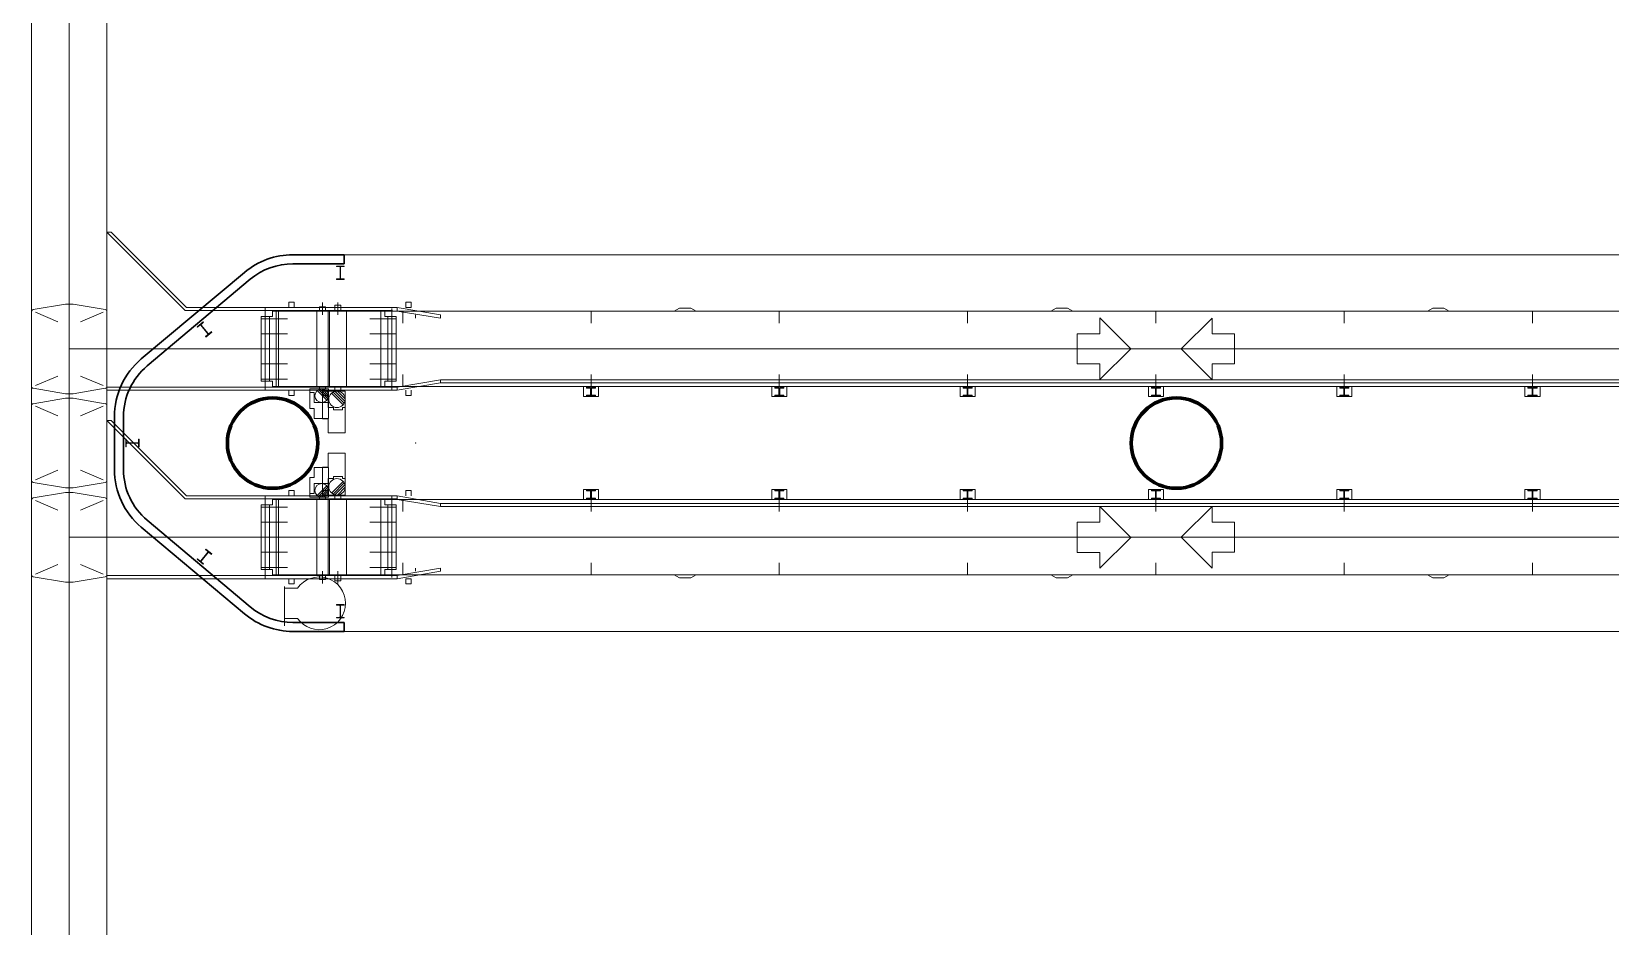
# Model space of a CAD drawing. Header units: metres. Extents: x 1807 to 3745, y 842 to 1968.
# Drawn here: x 3482.8 to 3503.76, y 1541.58 to 1553.46 of the extents above; entities that cross this region are included whole.
import ezdxf

# ---------------------------------------------------------------- set-up
doc = ezdxf.new("R2010")
doc.units = ezdxf.units.M
doc.header["$MEASUREMENT"] = 0
doc.layers.add('Level 1', color=7, linetype='Continuous', lineweight=0)

msp = doc.modelspace()

# ---------------------------------------------------------------- linework, layer by layer
at = {"layer": 'Level 1', "color": 7, "linetype": 'Continuous', "lineweight": 0}
for p, q in [((3482.8, 1576.091), (3482.8, 1451.2)), ((3483.8, 1576.091), (3483.8, 1451.2)), ((3484.84, 1549.76), (3483.8, 1550.8)), ((3483.857, 1550.8), (3483.8, 1550.8)), ((3484.857, 1549.8), (3483.857, 1550.8)), ((3486.27, 1550.5), (3511.63, 1550.5)), ((3484.257, 1549.116), (3485.627, 1550.266)), ((3483.25, 1549.845), (3482.821, 1549.773)), ((3483.35, 1549.845), (3483.25, 1549.845)), ((3483.299, 1549.874), (3483.301, 1549.876)), ((3483.301, 1549.874), (3483.299, 1549.876)), ((3483.35, 1549.845), (3483.779, 1549.773)), ((3485.18, 1549.8), (3484.857, 1549.8)), ((3485.9, 1549.8), (3485.18, 1549.8)), ((3485.9, 1549.8), (3487.654, 1549.8)), ((3485.9, 1548.7), (3485.9, 1549.8)), ((3486.215, 1549.8), (3486.215, 1549.87)), ((3486.215, 1549.87), (3486.285, 1549.87)), ((3486.285, 1549.8), (3486.285, 1549.87)), ((3486.624, 1549.81), (3486.704, 1549.81)), ((3486.624, 1549.81), (3486.624, 1549.76)), ((3486.704, 1549.81), (3486.704, 1549.76)), ((3486.828, 1549.83), (3486.828, 1549.76)), ((3486.828, 1549.83), (3486.908, 1549.83)), ((3486.908, 1549.83), (3486.908, 1549.76)), ((3487.654, 1549.8), (3488.228, 1549.7)), ((3487.654, 1549.8), (3487.654, 1549.75)), ((3487.768, 1549.8), (3487.768, 1549.87)), ((3487.768, 1549.87), (3487.838, 1549.87)), ((3487.768, 1549.8), (3487.838, 1549.8)), ((3487.838, 1549.8), (3487.838, 1549.87)), ((3491.334, 1549.75), (3491.403, 1549.79)), ((3491.553, 1549.79), (3491.403, 1549.79)), ((3491.553, 1549.79), (3491.623, 1549.75)), ((3496.334, 1549.75), (3496.403, 1549.79)), ((3496.553, 1549.79), (3496.403, 1549.79)), ((3496.553, 1549.79), (3496.623, 1549.75)), ((3501.403, 1549.79), (3501.334, 1549.75)), ((3501.403, 1549.79), (3501.553, 1549.79)), ((3501.623, 1549.75), (3501.553, 1549.79)), ((3482.8, 1548.751), (3482.8, 1549.749)), ((3482.85, 1549.738), (3483.15, 1549.611)), ((3483.75, 1549.738), (3483.45, 1549.611)), ((3483.8, 1548.751), (3483.8, 1549.749)), ((3483.8, 1548.751), (3483.8, 1549.749)), ((3485.18, 1549.76), (3484.84, 1549.76)), ((3485.9, 1549.76), (3485.18, 1549.76)), ((3485.847, 1549.68), (3485.847, 1548.82)), ((3485.847, 1549.68), (3485.997, 1549.68)), ((3485.847, 1549.65), (3486.197, 1549.65)), ((3485.9, 1549.76), (3487.59, 1549.76)), ((3485.997, 1549.75), (3486.047, 1549.75)), ((3485.997, 1549.68), (3485.997, 1549.75)), ((3511.853, 1549.75), (3486.047, 1549.75)), ((3486.589, 1549.76), (3486.739, 1549.76)), ((3486.768, 1549.76), (3486.968, 1549.76)), ((3487.639, 1549.65), (3487.289, 1549.65)), ((3487.489, 1549.75), (3487.439, 1549.75)), ((3487.489, 1549.68), (3487.489, 1549.75)), ((3487.639, 1549.68), (3487.489, 1549.68)), ((3487.639, 1548.82), (3487.639, 1549.68)), ((3488.228, 1549.66), (3487.654, 1549.75)), ((3487.728, 1549.75), (3487.728, 1549.59)), ((3487.898, 1549.7), (3487.898, 1549.66)), ((3488.228, 1549.7), (3488.228, 1549.66)), ((3490.228, 1549.75), (3490.228, 1549.59)), ((3492.728, 1549.75), (3492.728, 1549.59)), ((3495.228, 1549.75), (3495.228, 1549.59)), ((3496.984, 1549.662), (3497.394, 1549.252)), ((3496.984, 1549.452), (3496.984, 1549.662)), ((3497.728, 1549.75), (3497.728, 1549.59)), ((3500.228, 1549.75), (3500.228, 1549.59)), ((3502.728, 1549.75), (3502.728, 1549.59)), ((3485.847, 1549.45), (3486.197, 1549.45)), ((3487.639, 1549.45), (3487.289, 1549.45)), ((3496.684, 1549.052), (3496.684, 1549.452)), ((3496.684, 1549.452), (3496.984, 1549.452)), ((3483.299, 1549.251), (3483.301, 1549.249)), ((3483.299, 1549.249), (3483.301, 1549.251)), ((3483.299, 1549.249), (3483.301, 1549.251)), ((3483.301, 1549.249), (3483.299, 1549.251)), ((3485.179, 1549.251), (3485.181, 1549.249)), ((3485.179, 1549.249), (3485.181, 1549.251)), ((3485.847, 1549.25), (3486.197, 1549.25)), ((3487.639, 1549.25), (3487.289, 1549.25)), ((3496.984, 1548.842), (3497.394, 1549.252)), ((3485.847, 1549.05), (3486.197, 1549.05)), ((3487.639, 1549.05), (3487.289, 1549.05)), ((3496.684, 1549.052), (3496.984, 1549.052)), ((3496.984, 1548.842), (3496.984, 1549.052)), ((3483.25, 1548.655), (3482.821, 1548.727)), ((3482.85, 1548.762), (3483.15, 1548.889)), ((3483.35, 1548.655), (3483.779, 1548.727)), ((3483.75, 1548.762), (3483.45, 1548.889)), ((3485.18, 1548.74), (3483.8, 1548.74)), ((3485.9, 1548.74), (3485.18, 1548.74)), ((3485.847, 1548.85), (3486.197, 1548.85)), ((3485.847, 1548.82), (3485.997, 1548.82)), ((3485.9, 1548.74), (3487.654, 1548.74)), ((3485.997, 1548.82), (3485.997, 1548.75)), ((3485.997, 1548.75), (3486.047, 1548.75)), ((3511.853, 1548.75), (3486.047, 1548.75)), ((3486.589, 1548.74), (3486.739, 1548.74)), ((3486.624, 1548.74), (3486.624, 1548.72)), ((3486.704, 1548.74), (3486.704, 1548.72)), ((3486.768, 1548.74), (3486.968, 1548.74)), ((3486.828, 1548.74), (3486.828, 1548.69)), ((3486.908, 1548.74), (3486.908, 1548.69)), ((3487.639, 1548.85), (3487.289, 1548.85)), ((3487.489, 1548.75), (3487.439, 1548.75)), ((3487.639, 1548.82), (3487.489, 1548.82)), ((3487.489, 1548.82), (3487.489, 1548.75)), ((3487.654, 1548.74), (3488.228, 1548.84)), ((3488.228, 1548.8), (3487.654, 1548.7)), ((3487.654, 1548.74), (3487.654, 1548.7)), ((3487.728, 1548.91), (3487.728, 1548.75)), ((3507.818, 1548.84), (3488.228, 1548.84)), ((3488.228, 1548.84), (3488.228, 1548.8)), ((3507.228, 1548.8), (3488.228, 1548.8)), ((3490.128, 1548.616), (3490.128, 1548.75)), ((3490.128, 1548.75), (3490.328, 1548.75)), ((3490.168, 1548.74), (3490.288, 1548.74)), ((3490.168, 1548.74), (3490.168, 1548.73)), ((3490.168, 1548.73), (3490.223, 1548.73)), ((3490.188, 1548.75), (3490.188, 1548.74)), ((3490.223, 1548.73), (3490.223, 1548.636)), ((3490.228, 1548.91), (3490.228, 1548.75)), ((3490.233, 1548.73), (3490.288, 1548.73)), ((3490.233, 1548.73), (3490.233, 1548.636)), ((3490.268, 1548.75), (3490.268, 1548.74)), ((3490.288, 1548.74), (3490.288, 1548.73)), ((3490.328, 1548.616), (3490.328, 1548.75)), ((3492.628, 1548.616), (3492.628, 1548.75)), ((3492.628, 1548.75), (3492.828, 1548.75)), ((3492.668, 1548.74), (3492.788, 1548.74)), ((3492.668, 1548.74), (3492.668, 1548.73)), ((3492.668, 1548.73), (3492.723, 1548.73)), ((3492.688, 1548.75), (3492.688, 1548.74)), ((3492.723, 1548.73), (3492.723, 1548.636)), ((3492.728, 1548.91), (3492.728, 1548.75)), ((3492.733, 1548.73), (3492.788, 1548.73)), ((3492.733, 1548.73), (3492.733, 1548.636)), ((3492.768, 1548.75), (3492.768, 1548.74)), ((3492.788, 1548.74), (3492.788, 1548.73)), ((3492.828, 1548.616), (3492.828, 1548.75)), ((3495.128, 1548.616), (3495.128, 1548.75)), ((3495.128, 1548.75), (3495.328, 1548.75)), ((3495.168, 1548.74), (3495.288, 1548.74)), ((3495.168, 1548.74), (3495.168, 1548.73)), ((3495.168, 1548.73), (3495.223, 1548.73)), ((3495.188, 1548.75), (3495.188, 1548.74)), ((3495.223, 1548.73), (3495.223, 1548.636)), ((3495.228, 1548.91), (3495.228, 1548.75)), ((3495.233, 1548.73), (3495.288, 1548.73)), ((3495.233, 1548.73), (3495.233, 1548.636)), ((3495.268, 1548.75), (3495.268, 1548.74)), ((3495.288, 1548.74), (3495.288, 1548.73)), ((3495.328, 1548.616), (3495.328, 1548.75)), ((3497.628, 1548.616), (3497.628, 1548.75)), ((3497.628, 1548.75), (3497.828, 1548.75)), ((3497.668, 1548.74), (3497.788, 1548.74)), ((3497.668, 1548.74), (3497.668, 1548.73)), ((3497.668, 1548.73), (3497.723, 1548.73)), ((3497.688, 1548.75), (3497.688, 1548.74)), ((3497.723, 1548.73), (3497.723, 1548.636)), ((3497.728, 1548.91), (3497.728, 1548.75)), ((3497.733, 1548.73), (3497.788, 1548.73)), ((3497.733, 1548.73), (3497.733, 1548.636)), ((3497.768, 1548.75), (3497.768, 1548.74)), ((3497.788, 1548.74), (3497.788, 1548.73)), ((3497.828, 1548.616), (3497.828, 1548.75)), ((3500.128, 1548.616), (3500.128, 1548.75)), ((3500.128, 1548.75), (3500.328, 1548.75)), ((3500.168, 1548.74), (3500.288, 1548.74)), ((3500.168, 1548.74), (3500.168, 1548.73)), ((3500.168, 1548.73), (3500.223, 1548.73)), ((3500.188, 1548.75), (3500.188, 1548.74)), ((3500.223, 1548.73), (3500.223, 1548.636)), ((3500.228, 1548.91), (3500.228, 1548.75)), ((3500.233, 1548.73), (3500.288, 1548.73)), ((3500.233, 1548.73), (3500.233, 1548.636)), ((3500.268, 1548.75), (3500.268, 1548.74)), ((3500.288, 1548.74), (3500.288, 1548.73)), ((3500.328, 1548.616), (3500.328, 1548.75)), ((3502.628, 1548.616), (3502.628, 1548.75)), ((3502.628, 1548.75), (3502.828, 1548.75)), ((3502.668, 1548.74), (3502.788, 1548.74)), ((3502.668, 1548.74), (3502.668, 1548.73)), ((3502.668, 1548.73), (3502.723, 1548.73)), ((3502.688, 1548.75), (3502.688, 1548.74)), ((3502.723, 1548.73), (3502.723, 1548.636)), ((3502.728, 1548.91), (3502.728, 1548.75)), ((3502.733, 1548.73), (3502.788, 1548.73)), ((3502.733, 1548.73), (3502.733, 1548.636)), ((3502.768, 1548.75), (3502.768, 1548.74)), ((3502.788, 1548.74), (3502.788, 1548.73)), ((3502.828, 1548.616), (3502.828, 1548.75)), ((3483.25, 1548.595), (3482.821, 1548.523)), ((3483.35, 1548.655), (3483.25, 1548.655)), ((3483.35, 1548.595), (3483.25, 1548.595)), ((3483.299, 1548.624), (3483.301, 1548.626)), ((3483.301, 1548.624), (3483.299, 1548.626)), ((3483.35, 1548.595), (3483.779, 1548.523)), ((3485.18, 1548.7), (3483.8, 1548.7)), ((3485.9, 1548.7), (3485.18, 1548.7)), ((3485.9, 1548.7), (3487.654, 1548.7)), ((3486.215, 1548.7), (3486.215, 1548.63)), ((3486.215, 1548.63), (3486.285, 1548.63)), ((3486.285, 1548.7), (3486.285, 1548.63)), ((3486.744, 1548.72), (3486.494, 1548.72)), ((3486.494, 1548.72), (3486.494, 1548.67)), ((3486.554, 1548.67), (3486.494, 1548.67)), ((3486.554, 1548.67), (3486.554, 1548.538)), ((3486.744, 1548.538), (3486.554, 1548.538)), ((3486.721, 1548.568), (3486.592, 1548.697)), ((3486.733, 1548.585), (3486.609, 1548.709)), ((3486.741, 1548.607), (3486.63, 1548.717)), ((3486.744, 1548.633), (3486.657, 1548.72)), ((3486.964, 1548.69), (3486.664, 1548.69)), ((3486.664, 1548.69), (3486.664, 1548.63)), ((3486.736, 1548.63), (3486.664, 1548.63)), ((3486.736, 1548.63), (3486.736, 1548.472)), ((3486.744, 1548.72), (3486.744, 1548.538)), ((3486.936, 1548.508), (3486.782, 1548.662)), ((3486.951, 1548.529), (3486.803, 1548.677)), ((3486.961, 1548.554), (3486.828, 1548.687)), ((3486.964, 1548.587), (3486.861, 1548.69)), ((3486.964, 1548.69), (3486.964, 1548.472)), ((3487.768, 1548.7), (3487.768, 1548.63)), ((3487.768, 1548.63), (3487.838, 1548.63)), ((3487.838, 1548.7), (3487.838, 1548.63)), ((3490.128, 1548.616), (3490.328, 1548.616)), ((3490.168, 1548.636), (3490.168, 1548.626)), ((3490.168, 1548.636), (3490.223, 1548.636)), ((3490.168, 1548.626), (3490.288, 1548.626)), ((3490.233, 1548.636), (3490.288, 1548.636)), ((3490.288, 1548.636), (3490.288, 1548.626)), ((3492.628, 1548.616), (3492.828, 1548.616)), ((3492.668, 1548.636), (3492.668, 1548.626)), ((3492.668, 1548.636), (3492.723, 1548.636)), ((3492.668, 1548.626), (3492.788, 1548.626)), ((3492.733, 1548.636), (3492.788, 1548.636)), ((3492.788, 1548.636), (3492.788, 1548.626)), ((3495.128, 1548.616), (3495.328, 1548.616)), ((3495.168, 1548.636), (3495.168, 1548.626)), ((3495.168, 1548.636), (3495.223, 1548.636)), ((3495.168, 1548.626), (3495.288, 1548.626)), ((3495.233, 1548.636), (3495.288, 1548.636)), ((3495.288, 1548.636), (3495.288, 1548.626)), ((3497.628, 1548.616), (3497.828, 1548.616)), ((3497.668, 1548.636), (3497.668, 1548.626)), ((3497.668, 1548.636), (3497.723, 1548.636)), ((3497.668, 1548.626), (3497.788, 1548.626)), ((3497.733, 1548.636), (3497.788, 1548.636)), ((3497.788, 1548.636), (3497.788, 1548.626)), ((3500.128, 1548.616), (3500.328, 1548.616)), ((3500.168, 1548.636), (3500.168, 1548.626)), ((3500.168, 1548.636), (3500.223, 1548.636)), ((3500.168, 1548.626), (3500.288, 1548.626)), ((3500.233, 1548.636), (3500.288, 1548.636)), ((3500.288, 1548.636), (3500.288, 1548.626)), ((3502.628, 1548.616), (3502.828, 1548.616)), ((3502.668, 1548.636), (3502.668, 1548.626)), ((3502.668, 1548.636), (3502.723, 1548.636)), ((3502.668, 1548.626), (3502.788, 1548.626)), ((3502.733, 1548.636), (3502.788, 1548.636)), ((3502.788, 1548.636), (3502.788, 1548.626)), ((3482.8, 1547.501), (3482.8, 1548.499)), ((3482.85, 1548.488), (3483.15, 1548.361)), ((3483.75, 1548.488), (3483.45, 1548.361)), ((3483.8, 1547.501), (3483.8, 1548.499)), ((3483.8, 1547.501), (3483.8, 1548.499)), ((3483.9, 1547.65), (3483.9, 1548.35)), ((3486.808, 1548.472), (3486.736, 1548.472)), ((3486.808, 1548.472), (3486.808, 1548.442)), ((3486.928, 1548.442), (3486.808, 1548.442)), ((3486.964, 1548.472), (3486.928, 1548.472)), ((3486.928, 1548.472), (3486.928, 1548.442)), ((3484.84, 1547.26), (3483.8, 1548.3)), ((3483.857, 1548.3), (3483.8, 1548.3)), ((3484.857, 1547.3), (3483.857, 1548.3)), ((3483.299, 1547.999), (3483.301, 1548.001)), ((3483.301, 1547.999), (3483.299, 1548.001)), ((3487.899, 1548.001), (3487.901, 1547.999)), ((3487.899, 1547.999), (3487.901, 1548.001)), ((3483.25, 1547.405), (3482.821, 1547.477)), ((3482.85, 1547.512), (3483.15, 1547.639)), ((3483.35, 1547.405), (3483.779, 1547.477)), ((3483.75, 1547.512), (3483.45, 1547.639)), ((3486.736, 1547.37), (3486.736, 1547.528)), ((3486.808, 1547.528), (3486.736, 1547.528)), ((3486.936, 1547.492), (3486.782, 1547.337)), ((3486.951, 1547.471), (3486.803, 1547.323)), ((3486.928, 1547.558), (3486.808, 1547.558)), ((3486.808, 1547.528), (3486.808, 1547.558)), ((3486.928, 1547.528), (3486.928, 1547.558)), ((3486.964, 1547.528), (3486.928, 1547.528)), ((3486.964, 1547.31), (3486.964, 1547.528)), ((3483.25, 1547.345), (3482.821, 1547.273)), ((3483.35, 1547.405), (3483.25, 1547.405)), ((3483.35, 1547.345), (3483.25, 1547.345)), ((3483.299, 1547.374), (3483.301, 1547.376)), ((3483.301, 1547.374), (3483.299, 1547.376)), ((3483.35, 1547.345), (3483.779, 1547.273)), ((3485.18, 1547.26), (3484.84, 1547.26)), ((3485.18, 1547.3), (3484.857, 1547.3)), ((3485.9, 1547.3), (3485.18, 1547.3)), ((3485.9, 1547.26), (3485.18, 1547.26)), ((3485.9, 1547.3), (3487.654, 1547.3)), ((3485.9, 1546.2), (3485.9, 1547.3)), ((3485.9, 1547.26), (3487.654, 1547.26)), ((3486.215, 1547.3), (3486.215, 1547.37)), ((3486.215, 1547.37), (3486.285, 1547.37)), ((3486.285, 1547.3), (3486.285, 1547.37)), ((3486.554, 1547.33), (3486.494, 1547.33)), ((3486.494, 1547.28), (3486.494, 1547.33)), ((3486.744, 1547.28), (3486.494, 1547.28)), ((3486.744, 1547.462), (3486.554, 1547.462)), ((3486.554, 1547.33), (3486.554, 1547.462)), ((3486.589, 1547.26), (3486.739, 1547.26)), ((3486.721, 1547.432), (3486.592, 1547.303)), ((3486.733, 1547.414), (3486.609, 1547.291)), ((3486.624, 1547.26), (3486.624, 1547.28)), ((3486.741, 1547.393), (3486.63, 1547.283)), ((3486.744, 1547.366), (3486.657, 1547.28)), ((3486.736, 1547.37), (3486.664, 1547.37)), ((3486.664, 1547.31), (3486.664, 1547.37)), ((3486.964, 1547.31), (3486.664, 1547.31)), ((3486.704, 1547.26), (3486.704, 1547.28)), ((3486.744, 1547.28), (3486.744, 1547.462)), ((3486.768, 1547.26), (3486.968, 1547.26)), ((3486.961, 1547.446), (3486.828, 1547.313)), ((3486.828, 1547.26), (3486.828, 1547.31)), ((3486.964, 1547.413), (3486.861, 1547.31)), ((3486.908, 1547.26), (3486.908, 1547.31)), ((3487.654, 1547.3), (3488.228, 1547.2)), ((3487.654, 1547.3), (3487.654, 1547.25)), ((3487.768, 1547.3), (3487.768, 1547.37)), ((3487.768, 1547.37), (3487.838, 1547.37)), ((3487.838, 1547.3), (3487.838, 1547.37)), ((3490.128, 1547.384), (3490.128, 1547.25)), ((3490.128, 1547.384), (3490.328, 1547.384)), ((3490.168, 1547.374), (3490.288, 1547.374)), ((3490.168, 1547.364), (3490.168, 1547.374)), ((3490.168, 1547.364), (3490.223, 1547.364)), ((3490.168, 1547.27), (3490.223, 1547.27)), ((3490.168, 1547.26), (3490.168, 1547.27)), ((3490.168, 1547.26), (3490.288, 1547.26)), ((3490.188, 1547.25), (3490.188, 1547.26)), ((3490.223, 1547.27), (3490.223, 1547.364)), ((3490.233, 1547.364), (3490.288, 1547.364)), ((3490.233, 1547.27), (3490.233, 1547.364)), ((3490.233, 1547.27), (3490.288, 1547.27)), ((3490.268, 1547.25), (3490.268, 1547.26)), ((3490.288, 1547.364), (3490.288, 1547.374)), ((3490.288, 1547.26), (3490.288, 1547.27)), ((3490.328, 1547.384), (3490.328, 1547.25)), ((3492.628, 1547.384), (3492.628, 1547.25)), ((3492.628, 1547.384), (3492.828, 1547.384)), ((3492.668, 1547.374), (3492.788, 1547.374)), ((3492.668, 1547.364), (3492.668, 1547.374)), ((3492.668, 1547.364), (3492.723, 1547.364)), ((3492.668, 1547.27), (3492.723, 1547.27)), ((3492.668, 1547.26), (3492.668, 1547.27)), ((3492.668, 1547.26), (3492.788, 1547.26)), ((3492.688, 1547.25), (3492.688, 1547.26)), ((3492.723, 1547.27), (3492.723, 1547.364)), ((3492.733, 1547.364), (3492.788, 1547.364)), ((3492.733, 1547.27), (3492.733, 1547.364)), ((3492.733, 1547.27), (3492.788, 1547.27)), ((3492.768, 1547.25), (3492.768, 1547.26)), ((3492.788, 1547.364), (3492.788, 1547.374)), ((3492.788, 1547.26), (3492.788, 1547.27)), ((3492.828, 1547.384), (3492.828, 1547.25)), ((3495.128, 1547.384), (3495.128, 1547.25)), ((3495.128, 1547.384), (3495.328, 1547.384)), ((3495.168, 1547.374), (3495.288, 1547.374)), ((3495.168, 1547.364), (3495.168, 1547.374)), ((3495.168, 1547.364), (3495.223, 1547.364)), ((3495.168, 1547.27), (3495.223, 1547.27)), ((3495.168, 1547.26), (3495.168, 1547.27)), ((3495.168, 1547.26), (3495.288, 1547.26)), ((3495.188, 1547.25), (3495.188, 1547.26)), ((3495.223, 1547.27), (3495.223, 1547.364)), ((3495.233, 1547.364), (3495.288, 1547.364)), ((3495.233, 1547.27), (3495.233, 1547.364)), ((3495.233, 1547.27), (3495.288, 1547.27)), ((3495.268, 1547.25), (3495.268, 1547.26)), ((3495.288, 1547.364), (3495.288, 1547.374)), ((3495.288, 1547.26), (3495.288, 1547.27)), ((3495.328, 1547.384), (3495.328, 1547.25)), ((3497.628, 1547.384), (3497.628, 1547.25)), ((3497.628, 1547.384), (3497.828, 1547.384)), ((3497.668, 1547.374), (3497.788, 1547.374)), ((3497.668, 1547.364), (3497.668, 1547.374)), ((3497.668, 1547.364), (3497.723, 1547.364)), ((3497.668, 1547.27), (3497.723, 1547.27)), ((3497.668, 1547.26), (3497.668, 1547.27)), ((3497.668, 1547.26), (3497.788, 1547.26)), ((3497.688, 1547.25), (3497.688, 1547.26)), ((3497.723, 1547.27), (3497.723, 1547.364)), ((3497.733, 1547.364), (3497.788, 1547.364)), ((3497.733, 1547.27), (3497.733, 1547.364)), ((3497.733, 1547.27), (3497.788, 1547.27)), ((3497.768, 1547.25), (3497.768, 1547.26)), ((3497.788, 1547.364), (3497.788, 1547.374)), ((3497.788, 1547.26), (3497.788, 1547.27)), ((3497.828, 1547.384), (3497.828, 1547.25)), ((3500.128, 1547.384), (3500.128, 1547.25)), ((3500.128, 1547.384), (3500.328, 1547.384)), ((3500.168, 1547.374), (3500.288, 1547.374)), ((3500.168, 1547.364), (3500.168, 1547.374)), ((3500.168, 1547.364), (3500.223, 1547.364)), ((3500.168, 1547.27), (3500.223, 1547.27)), ((3500.168, 1547.26), (3500.168, 1547.27)), ((3500.168, 1547.26), (3500.288, 1547.26)), ((3500.188, 1547.25), (3500.188, 1547.26)), ((3500.223, 1547.27), (3500.223, 1547.364)), ((3500.233, 1547.364), (3500.288, 1547.364)), ((3500.233, 1547.27), (3500.233, 1547.364)), ((3500.233, 1547.27), (3500.288, 1547.27)), ((3500.268, 1547.25), (3500.268, 1547.26)), ((3500.288, 1547.364), (3500.288, 1547.374)), ((3500.288, 1547.26), (3500.288, 1547.27)), ((3500.328, 1547.384), (3500.328, 1547.25)), ((3502.628, 1547.384), (3502.628, 1547.25)), ((3502.628, 1547.384), (3502.828, 1547.384)), ((3502.668, 1547.374), (3502.788, 1547.374)), ((3502.668, 1547.364), (3502.668, 1547.374)), ((3502.668, 1547.364), (3502.723, 1547.364)), ((3502.668, 1547.27), (3502.723, 1547.27)), ((3502.668, 1547.26), (3502.668, 1547.27)), ((3502.668, 1547.26), (3502.788, 1547.26)), ((3502.688, 1547.25), (3502.688, 1547.26)), ((3502.723, 1547.27), (3502.723, 1547.364)), ((3502.733, 1547.364), (3502.788, 1547.364)), ((3502.733, 1547.27), (3502.733, 1547.364)), ((3502.733, 1547.27), (3502.788, 1547.27)), ((3502.768, 1547.25), (3502.768, 1547.26)), ((3502.788, 1547.364), (3502.788, 1547.374)), ((3502.788, 1547.26), (3502.788, 1547.27)), ((3502.828, 1547.384), (3502.828, 1547.25)), ((3482.8, 1546.251), (3482.8, 1547.249)), ((3482.85, 1547.238), (3483.15, 1547.111)), ((3483.75, 1547.238), (3483.45, 1547.111)), ((3483.8, 1546.251), (3483.8, 1547.249)), ((3483.8, 1546.251), (3483.8, 1547.249)), ((3485.847, 1546.32), (3485.847, 1547.18)), ((3485.847, 1547.18), (3485.997, 1547.18)), ((3485.847, 1547.15), (3486.197, 1547.15)), ((3485.997, 1547.25), (3486.047, 1547.25)), ((3485.997, 1547.18), (3485.997, 1547.25)), ((3486.047, 1547.25), (3487.462, 1547.25)), ((3487.639, 1547.15), (3487.289, 1547.15)), ((3487.489, 1547.25), (3487.439, 1547.25)), ((3511.853, 1547.25), (3487.489, 1547.25)), ((3487.489, 1547.18), (3487.489, 1547.25)), ((3487.639, 1547.18), (3487.489, 1547.18)), ((3487.639, 1547.18), (3487.639, 1546.32)), ((3488.228, 1547.16), (3487.654, 1547.25)), ((3487.728, 1547.09), (3487.728, 1547.25)), ((3507.228, 1547.2), (3488.228, 1547.2)), ((3488.228, 1547.2), (3488.228, 1547.16)), ((3507.818, 1547.16), (3488.228, 1547.16)), ((3490.128, 1547.25), (3490.328, 1547.25)), ((3490.228, 1547.09), (3490.228, 1547.25)), ((3492.628, 1547.25), (3492.828, 1547.25)), ((3492.728, 1547.09), (3492.728, 1547.25)), ((3495.128, 1547.25), (3495.328, 1547.25)), ((3495.228, 1547.09), (3495.228, 1547.25)), ((3496.984, 1547.158), (3497.394, 1546.748)), ((3496.984, 1547.158), (3496.984, 1546.948)), ((3497.628, 1547.25), (3497.828, 1547.25)), ((3497.728, 1547.09), (3497.728, 1547.25)), ((3500.128, 1547.25), (3500.328, 1547.25)), ((3500.228, 1547.09), (3500.228, 1547.25)), ((3502.628, 1547.25), (3502.828, 1547.25)), ((3502.728, 1547.09), (3502.728, 1547.25)), ((3485.627, 1545.734), (3484.257, 1546.884)), ((3485.847, 1546.95), (3486.197, 1546.95)), ((3487.639, 1546.95), (3487.289, 1546.95)), ((3496.684, 1546.948), (3496.684, 1546.548)), ((3496.684, 1546.948), (3496.984, 1546.948)), ((3483.299, 1546.751), (3483.301, 1546.749)), ((3483.299, 1546.749), (3483.301, 1546.751)), ((3483.299, 1546.749), (3483.301, 1546.751)), ((3483.301, 1546.749), (3483.299, 1546.751)), ((3485.179, 1546.751), (3485.181, 1546.749)), ((3485.179, 1546.749), (3485.181, 1546.751)), ((3485.847, 1546.75), (3486.197, 1546.75)), ((3487.639, 1546.75), (3487.289, 1546.75)), ((3496.984, 1546.338), (3497.394, 1546.748)), ((3485.847, 1546.55), (3486.197, 1546.55)), ((3487.639, 1546.55), (3487.289, 1546.55)), ((3496.684, 1546.548), (3496.984, 1546.548)), ((3496.984, 1546.548), (3496.984, 1546.338)), ((3483.25, 1546.155), (3482.821, 1546.226)), ((3482.85, 1546.262), (3483.15, 1546.389)), ((3483.35, 1546.155), (3483.779, 1546.226)), ((3483.75, 1546.262), (3483.45, 1546.389)), ((3485.18, 1546.24), (3483.8, 1546.24)), ((3485.9, 1546.24), (3485.18, 1546.24)), ((3485.847, 1546.35), (3486.197, 1546.35)), ((3485.847, 1546.32), (3485.997, 1546.32)), ((3485.9, 1546.24), (3487.654, 1546.24)), ((3485.997, 1546.32), (3485.997, 1546.25)), ((3485.997, 1546.25), (3486.047, 1546.25)), ((3511.853, 1546.25), (3486.047, 1546.25)), ((3486.07, 1546.25), (3487.462, 1546.25)), ((3486.589, 1546.24), (3486.739, 1546.24)), ((3486.624, 1546.19), (3486.624, 1546.24)), ((3486.704, 1546.19), (3486.704, 1546.24)), ((3486.768, 1546.24), (3486.968, 1546.24)), ((3486.828, 1546.17), (3486.828, 1546.24)), ((3486.908, 1546.17), (3486.908, 1546.24)), ((3487.639, 1546.35), (3487.289, 1546.35)), ((3487.489, 1546.25), (3487.439, 1546.25)), ((3487.639, 1546.32), (3487.489, 1546.32)), ((3487.489, 1546.32), (3487.489, 1546.25)), ((3487.654, 1546.24), (3488.228, 1546.34)), ((3488.228, 1546.3), (3487.654, 1546.2)), ((3487.654, 1546.24), (3487.654, 1546.2)), ((3487.728, 1546.25), (3487.728, 1546.41)), ((3487.898, 1546.3), (3487.898, 1546.34)), ((3488.228, 1546.34), (3488.228, 1546.3)), ((3490.228, 1546.25), (3490.228, 1546.41)), ((3491.334, 1546.25), (3491.403, 1546.21)), ((3491.553, 1546.21), (3491.403, 1546.21)), ((3491.553, 1546.21), (3491.623, 1546.25)), ((3492.728, 1546.25), (3492.728, 1546.41)), ((3495.228, 1546.25), (3495.228, 1546.41)), ((3496.334, 1546.25), (3496.403, 1546.21)), ((3496.553, 1546.21), (3496.403, 1546.21)), ((3496.553, 1546.21), (3496.623, 1546.25)), ((3497.728, 1546.25), (3497.728, 1546.41)), ((3500.228, 1546.25), (3500.228, 1546.41)), ((3501.403, 1546.21), (3501.334, 1546.25)), ((3501.403, 1546.21), (3501.553, 1546.21)), ((3501.623, 1546.25), (3501.553, 1546.21)), ((3502.728, 1546.25), (3502.728, 1546.41)), ((3483.35, 1546.155), (3483.25, 1546.155)), ((3485.18, 1546.2), (3483.8, 1546.2)), ((3485.9, 1546.2), (3485.18, 1546.2)), ((3485.9, 1546.2), (3487.654, 1546.2)), ((3486.215, 1546.2), (3486.215, 1546.13)), ((3486.215, 1546.13), (3486.285, 1546.13)), ((3486.285, 1546.2), (3486.285, 1546.13)), ((3486.624, 1546.19), (3486.704, 1546.19)), ((3486.828, 1546.17), (3486.908, 1546.17)), ((3487.768, 1546.2), (3487.838, 1546.2)), ((3487.768, 1546.2), (3487.768, 1546.13)), ((3487.768, 1546.13), (3487.838, 1546.13)), ((3487.838, 1546.2), (3487.838, 1546.13)), ((3511.63, 1545.5), (3486.27, 1545.5))]:
    msp.add_line(p, q, dxfattribs=at)
at = {"layer": 'Level 1', "color": 7, "linetype": 'Continuous', "lineweight": 0, "ltscale": 4}
for p, q in [((3483.3, 1576.091), (3483.3, 1451.2)), ((3485.902, 1549.8), (3485.902, 1548.715)), ((3486.664, 1549.7), (3486.664, 1549.864)), ((3486.868, 1549.7), (3486.868, 1549.864)), ((3487.584, 1548.7), (3487.584, 1549.785)), ((3485.957, 1549.68), (3485.957, 1548.82)), ((3486.047, 1549.75), (3486.047, 1548.75)), ((3486.078, 1549.75), (3486.078, 1548.75)), ((3486.589, 1549.75), (3486.589, 1548.75)), ((3486.739, 1549.75), (3486.739, 1548.75)), ((3486.755, 1549.75), (3486.755, 1548.75)), ((3486.981, 1549.75), (3486.981, 1548.75)), ((3487.439, 1548.75), (3487.439, 1549.75)), ((3487.529, 1548.82), (3487.529, 1549.68)), ((3498.473, 1549.66), (3498.063, 1549.25)), ((3498.473, 1549.45), (3498.473, 1549.66)), ((3498.773, 1549.45), (3498.473, 1549.45)), ((3498.773, 1549.05), (3498.773, 1549.45)), ((3483.3, 1549.25), (3485.18, 1549.25)), ((3485.18, 1549.25), (3512.72, 1549.25)), ((3498.473, 1548.84), (3498.063, 1549.25)), ((3498.473, 1548.84), (3498.473, 1549.05)), ((3498.773, 1549.05), (3498.473, 1549.05)), ((3486.494, 1548.67), (3486.494, 1548.458)), ((3486.664, 1548.63), (3486.664, 1548.322)), ((3486.744, 1548.326), (3486.744, 1548.538)), ((3486.554, 1548.458), (3486.494, 1548.458)), ((3486.554, 1548.458), (3486.554, 1548.326)), ((3486.554, 1548.326), (3486.744, 1548.326)), ((3486.736, 1548.322), (3486.664, 1548.322)), ((3486.736, 1548.322), (3486.736, 1548.134)), ((3486.964, 1548.134), (3486.964, 1548.472)), ((3486.736, 1548.134), (3486.964, 1548.134)), ((3486.664, 1547.37), (3486.664, 1547.678)), ((3486.736, 1547.678), (3486.664, 1547.678)), ((3486.736, 1547.866), (3486.964, 1547.866)), ((3486.736, 1547.678), (3486.736, 1547.866)), ((3486.964, 1547.866), (3486.964, 1547.528)), ((3486.494, 1547.33), (3486.494, 1547.542)), ((3486.554, 1547.542), (3486.494, 1547.542)), ((3486.554, 1547.674), (3486.744, 1547.674)), ((3486.554, 1547.542), (3486.554, 1547.674)), ((3486.744, 1547.674), (3486.744, 1547.462)), ((3485.902, 1546.2), (3485.902, 1547.285)), ((3487.584, 1547.3), (3487.584, 1546.215)), ((3485.957, 1546.32), (3485.957, 1547.18)), ((3486.047, 1546.25), (3486.047, 1547.25)), ((3486.078, 1546.25), (3486.078, 1547.25)), ((3486.589, 1546.25), (3486.589, 1547.25)), ((3486.739, 1546.25), (3486.739, 1547.25)), ((3486.755, 1546.25), (3486.755, 1547.25)), ((3486.981, 1546.25), (3486.981, 1547.25)), ((3487.439, 1547.25), (3487.439, 1546.25)), ((3487.529, 1547.18), (3487.529, 1546.32)), ((3498.473, 1547.16), (3498.063, 1546.75)), ((3498.473, 1547.16), (3498.473, 1546.95)), ((3498.773, 1546.95), (3498.473, 1546.95)), ((3498.773, 1546.95), (3498.773, 1546.55)), ((3483.3, 1546.75), (3485.18, 1546.75)), ((3485.18, 1546.75), (3512.72, 1546.75)), ((3498.473, 1546.34), (3498.063, 1546.75)), ((3498.473, 1546.55), (3498.473, 1546.34)), ((3498.773, 1546.55), (3498.473, 1546.55)), ((3486.664, 1546.3), (3486.664, 1546.136)), ((3486.868, 1546.3), (3486.868, 1546.136))]:
    msp.add_line(p, q, dxfattribs=at)
at = {"layer": 'Level 1', "color": 7, "linetype": 'Continuous', "lineweight": 30}
for p, q in [((3486.27, 1550.5), (3486.95, 1550.5)), ((3486.95, 1550.5), (3486.95, 1550.38)), ((3484.257, 1549.116), (3485.627, 1550.266)), ((3486.95, 1550.38), (3486.27, 1550.38)), ((3485.704, 1550.174), (3484.334, 1549.024)), ((3483.9, 1547.65), (3483.9, 1548.35)), ((3484.02, 1548.35), (3484.02, 1547.65)), ((3485.627, 1545.734), (3484.257, 1546.884)), ((3484.334, 1546.976), (3485.704, 1545.826)), ((3486.27, 1545.62), (3486.95, 1545.62)), ((3486.95, 1545.62), (3486.95, 1545.5)), ((3486.95, 1545.5), (3486.27, 1545.5))]:
    msp.add_line(p, q, dxfattribs=at)
at = {"layer": 'Level 1', "color": 7, "linetype": 'Continuous', "lineweight": 13}
for p, q in [((3486.95, 1550.35), (3486.849, 1550.35)), ((3486.849, 1550.35), (3486.849, 1550.342)), ((3486.849, 1550.342), (3486.89, 1550.342)), ((3486.897, 1550.334), (3486.897, 1550.188)), ((3486.902, 1550.188), (3486.902, 1550.334)), ((3486.909, 1550.342), (3486.95, 1550.342)), ((3486.95, 1550.342), (3486.95, 1550.35)), ((3486.89, 1550.18), (3486.849, 1550.18)), ((3486.849, 1550.18), (3486.849, 1550.172)), ((3486.849, 1550.172), (3486.95, 1550.172)), ((3486.95, 1550.18), (3486.909, 1550.18)), ((3486.95, 1550.172), (3486.95, 1550.18)), ((3485.077, 1549.609), (3485, 1549.543)), ((3485.145, 1549.453), (3485.05, 1549.566)), ((3485.051, 1549.576), (3485.083, 1549.603)), ((3485.083, 1549.603), (3485.077, 1549.609)), ((3485, 1549.543), (3485.005, 1549.537)), ((3485.005, 1549.537), (3485.036, 1549.564)), ((3485.047, 1549.563), (3485.141, 1549.45)), ((3485.14, 1549.439), (3485.109, 1549.413)), ((3485.109, 1549.413), (3485.114, 1549.407)), ((3485.114, 1549.407), (3485.192, 1549.472)), ((3485.187, 1549.479), (3485.155, 1549.452)), ((3485.192, 1549.472), (3485.187, 1549.479)), ((3484.05, 1548.051), (3484.05, 1547.949)), ((3484.058, 1548.051), (3484.05, 1548.051)), ((3484.05, 1547.949), (3484.058, 1547.949)), ((3484.058, 1548.01), (3484.058, 1548.051)), ((3484.058, 1547.949), (3484.058, 1547.99)), ((3484.212, 1548.002), (3484.066, 1548.002)), ((3484.066, 1547.998), (3484.212, 1547.998)), ((3484.228, 1548.051), (3484.22, 1548.051)), ((3484.22, 1548.051), (3484.22, 1548.01)), ((3484.22, 1547.99), (3484.22, 1547.949)), ((3484.22, 1547.949), (3484.228, 1547.949)), ((3484.228, 1547.949), (3484.228, 1548.051)), ((3485, 1546.457), (3485.005, 1546.463)), ((3485.077, 1546.391), (3485, 1546.457)), ((3485.005, 1546.463), (3485.036, 1546.436)), ((3485.047, 1546.437), (3485.141, 1546.55)), ((3485.145, 1546.547), (3485.05, 1546.434)), ((3485.051, 1546.424), (3485.083, 1546.397)), ((3485.109, 1546.587), (3485.114, 1546.593)), ((3485.14, 1546.561), (3485.109, 1546.587)), ((3485.114, 1546.593), (3485.192, 1546.528)), ((3485.187, 1546.521), (3485.155, 1546.548)), ((3485.192, 1546.528), (3485.187, 1546.521)), ((3485.083, 1546.397), (3485.077, 1546.391)), ((3486.158, 1545.573), (3486.158, 1546.096)), ((3486.158, 1546.073), (3486.331, 1546.073)), ((3486.95, 1545.856), (3486.849, 1545.856)), ((3486.849, 1545.856), (3486.849, 1545.848)), ((3486.849, 1545.848), (3486.889, 1545.848)), ((3486.897, 1545.84), (3486.897, 1545.693)), ((3486.902, 1545.693), (3486.902, 1545.84)), ((3486.909, 1545.848), (3486.95, 1545.848)), ((3486.95, 1545.848), (3486.95, 1545.856)), ((3486.331, 1545.673), (3486.158, 1545.673)), ((3486.158, 1545.673), (3486.158, 1545.573)), ((3486.889, 1545.686), (3486.849, 1545.686)), ((3486.849, 1545.686), (3486.849, 1545.678)), ((3486.849, 1545.678), (3486.95, 1545.678)), ((3486.95, 1545.686), (3486.909, 1545.686)), ((3486.95, 1545.678), (3486.95, 1545.686))]:
    msp.add_line(p, q, dxfattribs=at)
at = {"layer": 'Level 1', "color": 7, "linetype": 'Continuous', "lineweight": 70}
for centre in [(3486, 1548), (3498, 1548)]:
    msp.add_circle(centre, 0.6, dxfattribs=at)
at = {"layer": 'Level 1', "color": 7, "linetype": 'Continuous', "lineweight": 0}
for centre, radius in [((3486.653, 1548.629), 0.091), ((3486.855, 1548.581), 0.109), ((3486.855, 1547.419), 0.109), ((3486.653, 1547.371), 0.091)]:
    msp.add_circle(centre, radius, dxfattribs=at)
for centre, radius, start, end in [((3486.27, 1549.5), 1, 90, 130.0105), ((3482.825, 1549.749), 0.025, 99.4622, 180), ((3483.775, 1549.749), 0.025, 0, 80.5378), ((3484.9, 1548.35), 1, 130.0101, 180), ((3482.825, 1548.751), 0.025, 180, 260.5376), ((3483.775, 1548.751), 0.025, 279.4624, 0), ((3482.825, 1548.499), 0.025, 99.4622, 180), ((3483.775, 1548.499), 0.025, 0, 80.5378), ((3482.825, 1547.501), 0.025, 180, 260.5376), ((3483.775, 1547.501), 0.025, 279.4624, 0), ((3484.9, 1547.65), 1, 180, 229.9895), ((3482.825, 1547.249), 0.025, 99.4622, 180), ((3483.775, 1547.249), 0.025, 0, 80.5378), ((3482.825, 1546.251), 0.025, 180, 260.5376), ((3483.775, 1546.251), 0.025, 279.4624, 0), ((3486.27, 1546.5), 1, 229.9899, 270)]:
    msp.add_arc(centre, radius, start, end, dxfattribs=at)
at = {"layer": 'Level 1', "color": 7, "linetype": 'Continuous', "lineweight": 30}
for centre, radius, start, end in [((3486.27, 1549.5), 1, 90.0009, 130.0096), ((3486.27, 1549.5), 0.88, 90.0009, 130.0096), ((3484.9, 1548.35), 1, 130.0099, 180.0011), ((3484.9, 1548.35), 0.88, 130.0099, 180.0011), ((3484.9, 1547.65), 1, 180.0008, 229.9895), ((3484.9, 1547.65), 0.88, 180.0008, 229.9895), ((3486.27, 1546.5), 0.88, 229.9904, 269.9997), ((3486.27, 1546.5), 1, 229.9904, 269.9997)]:
    msp.add_arc(centre, radius, start, end, dxfattribs=at)
at = {"layer": 'Level 1', "color": 7, "linetype": 'Continuous', "lineweight": 13}
for centre, radius, start, end in [((3486.89, 1550.334), 0.0076, 0, 90), ((3486.909, 1550.334), 0.0076, 90, 180), ((3486.89, 1550.188), 0.0076, 270, 0), ((3486.909, 1550.188), 0.0076, 180, 270), ((3485.041, 1549.558), 0.0076, 40, 130), ((3485.056, 1549.571), 0.0076, 130, 220), ((3485.135, 1549.445), 0.0076, 310, 40), ((3485.15, 1549.458), 0.0076, 220, 310), ((3484.066, 1548.01), 0.0076, 180, 270), ((3484.066, 1547.99), 0.0076, 90, 180), ((3484.212, 1548.01), 0.0076, 270, 0), ((3484.212, 1547.99), 0.0076, 0, 90), ((3485.041, 1546.442), 0.0076, 230, 320), ((3485.056, 1546.429), 0.0076, 140, 230), ((3485.135, 1546.555), 0.0076, 320, 50), ((3485.15, 1546.542), 0.0076, 50, 140), ((3486.618, 1545.873), 0.35, 214.8503, 145.1497), ((3486.889, 1545.84), 0.0076, 0, 90), ((3486.909, 1545.84), 0.0076, 90, 180), ((3486.889, 1545.693), 0.0076, 270, 0), ((3486.909, 1545.693), 0.0076, 180, 270)]:
    msp.add_arc(centre, radius, start, end, dxfattribs=at)

doc.saveas('drawing.dxf')
